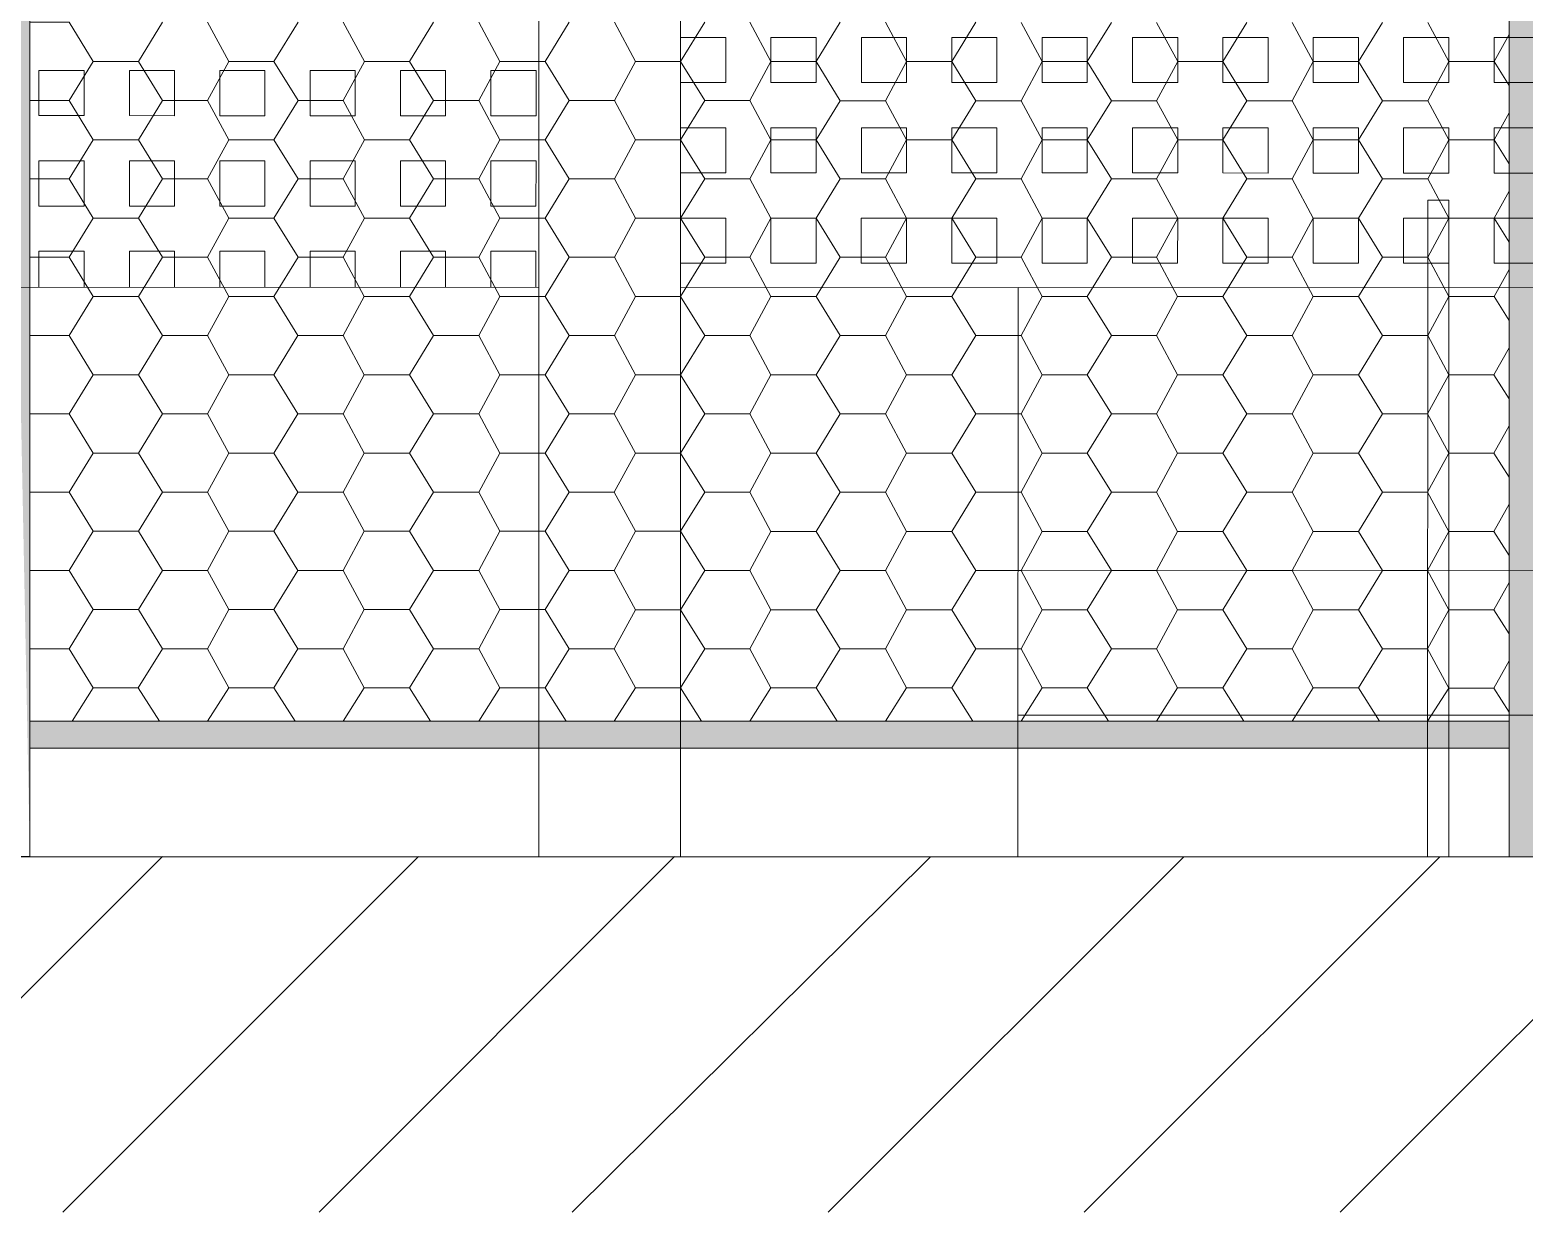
# Model space of a CAD drawing. Extents: x 3377 to 3790, y 1673 to 1846.
# Drawn here: x 3528.841 to 3530.94, y 1761.897 to 1763.558 of the extents above; entities that cross this region are included whole.
import ezdxf

# ---------------------------------------------------------------- set-up
doc = ezdxf.new("R2010")
doc.units = 0
doc.header["$LTSCALE"] = 2
for name, color, linetype, true_color in [('PDF7_0', 7, 'Continuous', 0xc6c6c6), ('PDF7_04-DETALHE', 7, 'Continuous', 0xc6c6c6), ('PDF7_13-CORTE', 7, 'Continuous', 0xe3e3e3)]:
    doc.layers.add(name, color=color, linetype=linetype, true_color=true_color)
doc.layers.add('PDF7_07-HACHURIADO', color=7, linetype='Continuous')

msp = doc.modelspace()

# ---------------------------------------------------------------- linework, layer by layer
at = {"layer": 'PDF7_0', "color": 7, "lineweight": 0}
for points in [[(3528.7988, 1764.4953), (3528.8411, 1764.4953), (3528.841, 1762.3965), (3528.7987, 1762.3965)], [(3528.841, 1762.3965), (3528.8411, 1764.4953)], [(3530.9188, 1764.4952), (3530.9611, 1764.4952), (3530.961, 1762.3964), (3530.9187, 1762.3964)], [(3530.9187, 1762.5868), (3530.9187, 1762.5487), (3528.841, 1762.5489), (3528.841, 1762.5869)]]:
    msp.add_lwpolyline(points, close=True, dxfattribs=at)
msp.add_lwpolyline([(3530.9188, 1764.4952), (3530.9187, 1762.3964)], dxfattribs=at)
at = {"layer": 'PDF7_0', "lineweight": 0}
for points in [[(3528.8411, 1763.5686), (3528.8961, 1763.5686), (3528.9299, 1763.5136), (3528.9934, 1763.5136), (3529.0273, 1763.5686)], [(3529.0907, 1763.5686), (3529.1203, 1763.5136), (3529.1838, 1763.5136), (3529.2177, 1763.5686)], [(3529.2811, 1763.5686), (3529.3108, 1763.5136), (3529.3742, 1763.5136), (3529.4081, 1763.5686)], [(3529.4716, 1763.5686), (3529.5012, 1763.5136), (3529.5647, 1763.5136), (3529.5985, 1763.5686)], [(3529.662, 1763.5686), (3529.6916, 1763.5136), (3529.7551, 1763.5136), (3529.7889, 1763.5686)], [(3529.8524, 1763.5686), (3529.882, 1763.5136), (3529.9455, 1763.5136), (3529.9793, 1763.5686)], [(3530.0428, 1763.5686), (3530.0724, 1763.5135), (3530.1359, 1763.5135), (3530.1698, 1763.5686)], [(3530.2332, 1763.5685), (3530.2629, 1763.5135), (3530.3263, 1763.5135), (3530.3602, 1763.5685)], [(3530.4237, 1763.5685), (3530.4533, 1763.5135), (3530.5167, 1763.5135), (3530.5506, 1763.5685)], [(3530.6141, 1763.5685), (3530.6437, 1763.5135), (3530.7072, 1763.5135), (3530.741, 1763.5685)], [(3530.8045, 1763.5685), (3530.8341, 1763.5135), (3530.8976, 1763.5135), (3530.9187, 1763.4796)], [(3530.8976, 1763.5135), (3530.9187, 1763.5516)], [(3528.8961, 1763.4586), (3528.9299, 1763.5136)], [(3528.9934, 1763.5136), (3529.0273, 1763.4586), (3529.0907, 1763.4586), (3529.1203, 1763.5136)], [(3529.1838, 1763.5136), (3529.2177, 1763.4586), (3529.2811, 1763.4586), (3529.3108, 1763.5136)], [(3529.3742, 1763.5136), (3529.4081, 1763.4586), (3529.4716, 1763.4586), (3529.5012, 1763.5136)], [(3529.5647, 1763.5136), (3529.5985, 1763.4586), (3529.662, 1763.4586), (3529.6916, 1763.5136)], [(3529.7551, 1763.5136), (3529.7889, 1763.4586), (3529.8524, 1763.4586), (3529.882, 1763.5136)], [(3529.9455, 1763.5136), (3529.9793, 1763.4585), (3530.0428, 1763.4585), (3530.0724, 1763.5135)], [(3530.1359, 1763.5135), (3530.1698, 1763.4585), (3530.2332, 1763.4585), (3530.2629, 1763.5135)], [(3530.3263, 1763.5135), (3530.3602, 1763.4585), (3530.4236, 1763.4585), (3530.4533, 1763.5135)], [(3530.5167, 1763.5135), (3530.5506, 1763.4585), (3530.6141, 1763.4585), (3530.6437, 1763.5135)], [(3530.7072, 1763.5135), (3530.741, 1763.4585), (3530.8045, 1763.4585), (3530.8341, 1763.5135)], [(3528.8411, 1763.4586), (3528.8961, 1763.4586), (3528.9299, 1763.4036), (3528.9934, 1763.4036), (3529.0273, 1763.4586)], [(3529.0907, 1763.4586), (3529.1203, 1763.4036), (3529.1838, 1763.4036), (3529.2177, 1763.4586)], [(3529.2811, 1763.4586), (3529.3108, 1763.4036), (3529.3742, 1763.4036), (3529.4081, 1763.4586)], [(3529.4716, 1763.4586), (3529.5012, 1763.4036), (3529.5646, 1763.4036), (3529.5985, 1763.4586)], [(3529.662, 1763.4586), (3529.6916, 1763.4036), (3529.7551, 1763.4036), (3529.7889, 1763.4586)], [(3529.8524, 1763.4586), (3529.882, 1763.4035), (3529.9455, 1763.4035), (3529.9793, 1763.4585)], [(3530.0428, 1763.4585), (3530.0724, 1763.4035), (3530.1359, 1763.4035), (3530.1698, 1763.4585)], [(3530.2332, 1763.4585), (3530.2628, 1763.4035), (3530.3263, 1763.4035), (3530.3602, 1763.4585)], [(3530.4236, 1763.4585), (3530.4533, 1763.4035), (3530.5167, 1763.4035), (3530.5506, 1763.4585)], [(3530.6141, 1763.4585), (3530.6437, 1763.4035), (3530.7071, 1763.4035), (3530.741, 1763.4585)], [(3530.8045, 1763.4585), (3530.8341, 1763.4035), (3530.8976, 1763.4035), (3530.9187, 1763.3696)], [(3530.8976, 1763.4035), (3530.9187, 1763.4416)], [(3528.8961, 1763.3486), (3528.9299, 1763.4036)], [(3528.9934, 1763.4036), (3529.0272, 1763.3486), (3529.0907, 1763.3486), (3529.1203, 1763.4036)], [(3529.1838, 1763.4036), (3529.2177, 1763.3486), (3529.2811, 1763.3486), (3529.3108, 1763.4036)], [(3529.3742, 1763.4036), (3529.4081, 1763.3486), (3529.4716, 1763.3486), (3529.5012, 1763.4036)], [(3529.5646, 1763.4036), (3529.5985, 1763.3486), (3529.662, 1763.3485), (3529.6916, 1763.4036)], [(3529.7551, 1763.4036), (3529.7889, 1763.3485), (3529.8524, 1763.3485), (3529.882, 1763.4035)], [(3529.9455, 1763.4035), (3529.9793, 1763.3485), (3530.0428, 1763.3485), (3530.0724, 1763.4035)], [(3530.1359, 1763.4035), (3530.1697, 1763.3485), (3530.2332, 1763.3485), (3530.2628, 1763.4035)], [(3530.3263, 1763.4035), (3530.3602, 1763.3485), (3530.4236, 1763.3485), (3530.4533, 1763.4035)], [(3530.5167, 1763.4035), (3530.5506, 1763.3485), (3530.6141, 1763.3485), (3530.6437, 1763.4035)], [(3530.7071, 1763.4035), (3530.741, 1763.3485), (3530.8045, 1763.3485), (3530.8341, 1763.4035)], [(3528.8411, 1763.3486), (3528.8961, 1763.3486), (3528.9299, 1763.2936), (3528.9934, 1763.2936), (3529.0272, 1763.3486)], [(3529.0907, 1763.3486), (3529.1203, 1763.2936), (3529.1838, 1763.2936), (3529.2177, 1763.3486)], [(3529.2811, 1763.3486), (3529.3108, 1763.2936), (3529.3742, 1763.2936), (3529.4081, 1763.3486)], [(3529.4716, 1763.3486), (3529.5012, 1763.2935), (3529.5646, 1763.2935), (3529.5985, 1763.3486)], [(3529.662, 1763.3485), (3529.6916, 1763.2935), (3529.7551, 1763.2935), (3529.7889, 1763.3485)], [(3529.8524, 1763.3485), (3529.882, 1763.2935), (3529.9455, 1763.2935), (3529.9793, 1763.3485)], [(3530.0428, 1763.3485), (3530.0724, 1763.2935), (3530.1359, 1763.2935), (3530.1697, 1763.3485)], [(3530.2332, 1763.3485), (3530.2628, 1763.2935), (3530.3263, 1763.2935), (3530.3602, 1763.3485)], [(3530.4236, 1763.3485), (3530.4533, 1763.2935), (3530.5167, 1763.2935), (3530.5506, 1763.3485)], [(3530.6141, 1763.3485), (3530.6437, 1763.2935), (3530.7071, 1763.2935), (3530.741, 1763.3485)], [(3530.8045, 1763.3485), (3530.8341, 1763.2935), (3530.8976, 1763.2935), (3530.9187, 1763.2596)], [(3530.8976, 1763.2935), (3530.9187, 1763.3315)], [(3528.8961, 1763.2386), (3528.9299, 1763.2936)], [(3528.9934, 1763.2936), (3529.0272, 1763.2386), (3529.0907, 1763.2386), (3529.1203, 1763.2936)], [(3529.1838, 1763.2936), (3529.2177, 1763.2386), (3529.2811, 1763.2386), (3529.3108, 1763.2936)], [(3529.3742, 1763.2936), (3529.4081, 1763.2385), (3529.4715, 1763.2385), (3529.5012, 1763.2935)], [(3529.5646, 1763.2935), (3529.5985, 1763.2385), (3529.662, 1763.2385), (3529.6916, 1763.2935)], [(3529.7551, 1763.2935), (3529.7889, 1763.2385), (3529.8524, 1763.2385), (3529.882, 1763.2935)], [(3529.9455, 1763.2935), (3529.9793, 1763.2385), (3530.0428, 1763.2385), (3530.0724, 1763.2935)], [(3530.1359, 1763.2935), (3530.1697, 1763.2385), (3530.2332, 1763.2385), (3530.2628, 1763.2935)], [(3530.3263, 1763.2935), (3530.3602, 1763.2385), (3530.4236, 1763.2385), (3530.4533, 1763.2935)], [(3530.5167, 1763.2935), (3530.5506, 1763.2385), (3530.614, 1763.2385), (3530.6437, 1763.2935)], [(3530.7071, 1763.2935), (3530.741, 1763.2385), (3530.8045, 1763.2385), (3530.8341, 1763.2935)], [(3528.8411, 1763.2386), (3528.8961, 1763.2386), (3528.9299, 1763.1836), (3528.9934, 1763.1836), (3529.0272, 1763.2386)], [(3529.0907, 1763.2386), (3529.1203, 1763.1836), (3529.1838, 1763.1836), (3529.2177, 1763.2386)], [(3529.2811, 1763.2386), (3529.3107, 1763.1835), (3529.3742, 1763.1835), (3529.4081, 1763.2385)], [(3529.4715, 1763.2385), (3529.5012, 1763.1835), (3529.5646, 1763.1835), (3529.5985, 1763.2385)], [(3529.662, 1763.2385), (3529.6916, 1763.1835), (3529.755, 1763.1835), (3529.7889, 1763.2385)], [(3529.8524, 1763.2385), (3529.882, 1763.1835), (3529.9455, 1763.1835), (3529.9793, 1763.2385)], [(3530.0428, 1763.2385), (3530.0724, 1763.1835), (3530.1359, 1763.1835), (3530.1697, 1763.2385)], [(3530.2332, 1763.2385), (3530.2628, 1763.1835), (3530.3263, 1763.1835), (3530.3602, 1763.2385)], [(3530.4236, 1763.2385), (3530.4532, 1763.1835), (3530.5167, 1763.1835), (3530.5506, 1763.2385)], [(3530.614, 1763.2385), (3530.6437, 1763.1835), (3530.7071, 1763.1834), (3530.741, 1763.2385)], [(3530.8045, 1763.2385), (3530.8341, 1763.1834), (3530.8976, 1763.1834), (3530.9187, 1763.1496)], [(3530.8976, 1763.1834), (3530.9187, 1763.2215)], [(3528.8961, 1763.1286), (3528.9299, 1763.1836)], [(3528.9934, 1763.1836), (3529.0272, 1763.1286), (3529.0907, 1763.1285), (3529.1203, 1763.1836)], [(3529.1838, 1763.1836), (3529.2176, 1763.1285), (3529.2811, 1763.1285), (3529.3107, 1763.1835)], [(3529.3742, 1763.1835), (3529.4081, 1763.1285), (3529.4715, 1763.1285), (3529.5012, 1763.1835)], [(3529.5646, 1763.1835), (3529.5985, 1763.1285), (3529.662, 1763.1285), (3529.6916, 1763.1835)], [(3529.755, 1763.1835), (3529.7889, 1763.1285), (3529.8524, 1763.1285), (3529.882, 1763.1835)], [(3529.9455, 1763.1835), (3529.9793, 1763.1285), (3530.0428, 1763.1285), (3530.0724, 1763.1835)], [(3530.1359, 1763.1835), (3530.1697, 1763.1285), (3530.2332, 1763.1285), (3530.2628, 1763.1835)], [(3530.3263, 1763.1835), (3530.3601, 1763.1285), (3530.4236, 1763.1285), (3530.4532, 1763.1835)], [(3530.5167, 1763.1835), (3530.5506, 1763.1285), (3530.614, 1763.1284), (3530.6437, 1763.1835)], [(3530.7071, 1763.1834), (3530.741, 1763.1284), (3530.8045, 1763.1284), (3530.8341, 1763.1834)], [(3528.841, 1763.1286), (3528.8961, 1763.1286), (3528.9299, 1763.0735), (3528.9934, 1763.0735), (3529.0272, 1763.1286)], [(3529.0907, 1763.1285), (3529.1203, 1763.0735), (3529.1838, 1763.0735), (3529.2176, 1763.1285)], [(3529.2811, 1763.1285), (3529.3107, 1763.0735), (3529.3742, 1763.0735), (3529.4081, 1763.1285)], [(3529.4715, 1763.1285), (3529.5012, 1763.0735), (3529.5646, 1763.0735), (3529.5985, 1763.1285)], [(3529.662, 1763.1285), (3529.6916, 1763.0735), (3529.755, 1763.0735), (3529.7889, 1763.1285)], [(3529.8524, 1763.1285), (3529.882, 1763.0735), (3529.9455, 1763.0735), (3529.9793, 1763.1285)], [(3530.0428, 1763.1285), (3530.0724, 1763.0735), (3530.1359, 1763.0735), (3530.1697, 1763.1285)], [(3530.2332, 1763.1285), (3530.2628, 1763.0735), (3530.3263, 1763.0735), (3530.3601, 1763.1285)], [(3530.4236, 1763.1285), (3530.4532, 1763.0734), (3530.5167, 1763.0734), (3530.5506, 1763.1285)], [(3530.614, 1763.1284), (3530.6437, 1763.0734), (3530.7071, 1763.0734), (3530.741, 1763.1284)], [(3530.8045, 1763.1284), (3530.8341, 1763.0734), (3530.8975, 1763.0734), (3530.9187, 1763.0396)], [(3530.8975, 1763.0734), (3530.9187, 1763.1115)], [(3528.896, 1763.0185), (3528.9299, 1763.0735)], [(3528.9934, 1763.0735), (3529.0272, 1763.0185), (3529.0907, 1763.0185), (3529.1203, 1763.0735)], [(3529.1838, 1763.0735), (3529.2176, 1763.0185), (3529.2811, 1763.0185), (3529.3107, 1763.0735)], [(3529.3742, 1763.0735), (3529.4081, 1763.0185), (3529.4715, 1763.0185), (3529.5012, 1763.0735)], [(3529.5646, 1763.0735), (3529.5985, 1763.0185), (3529.6619, 1763.0185), (3529.6916, 1763.0735)], [(3529.755, 1763.0735), (3529.7889, 1763.0185), (3529.8524, 1763.0185), (3529.882, 1763.0735)], [(3529.9455, 1763.0735), (3529.9793, 1763.0185), (3530.0428, 1763.0185), (3530.0724, 1763.0735)], [(3530.1359, 1763.0735), (3530.1697, 1763.0185), (3530.2332, 1763.0185), (3530.2628, 1763.0735)], [(3530.3263, 1763.0735), (3530.3601, 1763.0184), (3530.4236, 1763.0184), (3530.4532, 1763.0734)], [(3530.5167, 1763.0734), (3530.5506, 1763.0184), (3530.614, 1763.0184), (3530.6437, 1763.0734)], [(3530.7071, 1763.0734), (3530.741, 1763.0184), (3530.8044, 1763.0184), (3530.8341, 1763.0734)], [(3528.841, 1763.0185), (3528.896, 1763.0185), (3528.9299, 1762.9635), (3528.9934, 1762.9635), (3529.0272, 1763.0185)], [(3529.0907, 1763.0185), (3529.1203, 1762.9635), (3529.1838, 1762.9635), (3529.2176, 1763.0185)], [(3529.2811, 1763.0185), (3529.3107, 1762.9635), (3529.3742, 1762.9635), (3529.4081, 1763.0185)], [(3529.4715, 1763.0185), (3529.5011, 1762.9635), (3529.5646, 1762.9635), (3529.5985, 1763.0185)], [(3529.6619, 1763.0185), (3529.6916, 1762.9635), (3529.755, 1762.9635), (3529.7889, 1763.0185)], [(3529.8524, 1763.0185), (3529.882, 1762.9635), (3529.9455, 1762.9635), (3529.9793, 1763.0185)], [(3530.0428, 1763.0185), (3530.0724, 1762.9635), (3530.1359, 1762.9634), (3530.1697, 1763.0185)], [(3530.2332, 1763.0185), (3530.2628, 1762.9634), (3530.3263, 1762.9634), (3530.3601, 1763.0184)], [(3530.4236, 1763.0184), (3530.4532, 1762.9634), (3530.5167, 1762.9634), (3530.5506, 1763.0184)], [(3530.614, 1763.0184), (3530.6436, 1762.9634), (3530.7071, 1762.9634), (3530.741, 1763.0184)], [(3530.8044, 1763.0184), (3530.8341, 1762.9634), (3530.8975, 1762.9634), (3530.9187, 1762.9295)], [(3530.8975, 1762.9634), (3530.9187, 1763.0015)], [(3528.896, 1762.9085), (3528.9299, 1762.9635)], [(3528.9934, 1762.9635), (3529.0272, 1762.9085), (3529.0907, 1762.9085), (3529.1203, 1762.9635)], [(3529.1838, 1762.9635), (3529.2176, 1762.9085), (3529.2811, 1762.9085), (3529.3107, 1762.9635)], [(3529.3742, 1762.9635), (3529.408, 1762.9085), (3529.4715, 1762.9085), (3529.5011, 1762.9635)], [(3529.5646, 1762.9635), (3529.5985, 1762.9085), (3529.6619, 1762.9085), (3529.6916, 1762.9635)], [(3529.755, 1762.9635), (3529.7889, 1762.9085), (3529.8524, 1762.9085), (3529.882, 1762.9635)], [(3529.9455, 1762.9635), (3529.9793, 1762.9085), (3530.0428, 1762.9084), (3530.0724, 1762.9635)], [(3530.1359, 1762.9634), (3530.1697, 1762.9084), (3530.2332, 1762.9084), (3530.2628, 1762.9634)], [(3530.3263, 1762.9634), (3530.3601, 1762.9084), (3530.4236, 1762.9084), (3530.4532, 1762.9634)], [(3530.5167, 1762.9634), (3530.5506, 1762.9084), (3530.614, 1762.9084), (3530.6436, 1762.9634)], [(3530.7071, 1762.9634), (3530.741, 1762.9084), (3530.8044, 1762.9084), (3530.8341, 1762.9634)], [(3528.841, 1762.9085), (3528.896, 1762.9085), (3528.9299, 1762.8535), (3528.9934, 1762.8535), (3529.0272, 1762.9085)], [(3529.0907, 1762.9085), (3529.1203, 1762.8535), (3529.1838, 1762.8535), (3529.2176, 1762.9085)], [(3529.2811, 1762.9085), (3529.3107, 1762.8535), (3529.3742, 1762.8535), (3529.408, 1762.9085)], [(3529.4715, 1762.9085), (3529.5011, 1762.8535), (3529.5646, 1762.8535), (3529.5985, 1762.9085)], [(3529.6619, 1762.9085), (3529.6916, 1762.8535), (3529.755, 1762.8535), (3529.7889, 1762.9085)], [(3529.8524, 1762.9085), (3529.882, 1762.8534), (3529.9454, 1762.8534), (3529.9793, 1762.9085)], [(3530.0428, 1762.9084), (3530.0724, 1762.8534), (3530.1359, 1762.8534), (3530.1697, 1762.9084)], [(3530.2332, 1762.9084), (3530.2628, 1762.8534), (3530.3263, 1762.8534), (3530.3601, 1762.9084)], [(3530.4236, 1762.9084), (3530.4532, 1762.8534), (3530.5167, 1762.8534), (3530.5506, 1762.9084)], [(3530.614, 1762.9084), (3530.6436, 1762.8534), (3530.7071, 1762.8534), (3530.741, 1762.9084)], [(3530.8044, 1762.9084), (3530.8341, 1762.8534), (3530.8975, 1762.8534), (3530.9187, 1762.8195)], [(3530.8975, 1762.8534), (3530.9187, 1762.8915)], [(3528.896, 1762.7985), (3528.9299, 1762.8535)], [(3528.9934, 1762.8535), (3529.0272, 1762.7985), (3529.0907, 1762.7985), (3529.1203, 1762.8535)], [(3529.1838, 1762.8535), (3529.2176, 1762.7985), (3529.2811, 1762.7985), (3529.3107, 1762.8535)], [(3529.3742, 1762.8535), (3529.408, 1762.7985), (3529.4715, 1762.7985), (3529.5011, 1762.8535)], [(3529.5646, 1762.8535), (3529.5985, 1762.7985), (3529.6619, 1762.7985), (3529.6916, 1762.8535)], [(3529.755, 1762.8535), (3529.7889, 1762.7984), (3529.8523, 1762.7984), (3529.882, 1762.8534)], [(3529.9454, 1762.8534), (3529.9793, 1762.7984), (3530.0428, 1762.7984), (3530.0724, 1762.8534)], [(3530.1359, 1762.8534), (3530.1697, 1762.7984), (3530.2332, 1762.7984), (3530.2628, 1762.8534)], [(3530.3263, 1762.8534), (3530.3601, 1762.7984), (3530.4236, 1762.7984), (3530.4532, 1762.8534)], [(3530.5167, 1762.8534), (3530.5505, 1762.7984), (3530.614, 1762.7984), (3530.6436, 1762.8534)], [(3530.7071, 1762.8534), (3530.741, 1762.7984), (3530.8044, 1762.7984), (3530.8341, 1762.8534)], [(3528.841, 1762.7985), (3528.896, 1762.7985), (3528.9299, 1762.7435), (3528.9934, 1762.7435), (3529.0272, 1762.7985)], [(3529.0907, 1762.7985), (3529.1203, 1762.7435), (3529.1838, 1762.7435), (3529.2176, 1762.7985)], [(3529.2811, 1762.7985), (3529.3107, 1762.7435), (3529.3742, 1762.7435), (3529.408, 1762.7985)], [(3529.4715, 1762.7985), (3529.5011, 1762.7435), (3529.5646, 1762.7435), (3529.5985, 1762.7985)], [(3529.6619, 1762.7985), (3529.6915, 1762.7434), (3529.755, 1762.7434), (3529.7889, 1762.7984)], [(3529.8523, 1762.7984), (3529.882, 1762.7434), (3529.9454, 1762.7434), (3529.9793, 1762.7984)], [(3530.0428, 1762.7984), (3530.0724, 1762.7434), (3530.1359, 1762.7434), (3530.1697, 1762.7984)], [(3530.2332, 1762.7984), (3530.2628, 1762.7434), (3530.3263, 1762.7434), (3530.3601, 1762.7984)], [(3530.4236, 1762.7984), (3530.4532, 1762.7434), (3530.5167, 1762.7434), (3530.5505, 1762.7984)], [(3530.614, 1762.7984), (3530.6436, 1762.7434), (3530.7071, 1762.7434), (3530.741, 1762.7984)], [(3530.8044, 1762.7984), (3530.834, 1762.7434), (3530.8975, 1762.7434), (3530.9187, 1762.7095)], [(3530.8975, 1762.7434), (3530.9187, 1762.7814)], [(3528.896, 1762.6885), (3528.9299, 1762.7435)], [(3528.9934, 1762.7435), (3529.0272, 1762.6885), (3529.0907, 1762.6885), (3529.1203, 1762.7435)], [(3529.1838, 1762.7435), (3529.2176, 1762.6885), (3529.2811, 1762.6885), (3529.3107, 1762.7435)], [(3529.3742, 1762.7435), (3529.408, 1762.6885), (3529.4715, 1762.6884), (3529.5011, 1762.7435)], [(3529.5646, 1762.7435), (3529.5985, 1762.6884), (3529.6619, 1762.6884), (3529.6915, 1762.7434)], [(3529.755, 1762.7434), (3529.7889, 1762.6884), (3529.8523, 1762.6884), (3529.882, 1762.7434)], [(3529.9454, 1762.7434), (3529.9793, 1762.6884), (3530.0428, 1762.6884), (3530.0724, 1762.7434)], [(3530.1359, 1762.7434), (3530.1697, 1762.6884), (3530.2332, 1762.6884), (3530.2628, 1762.7434)], [(3530.3263, 1762.7434), (3530.3601, 1762.6884), (3530.4236, 1762.6884), (3530.4532, 1762.7434)], [(3530.5167, 1762.7434), (3530.5505, 1762.6884), (3530.614, 1762.6884), (3530.6436, 1762.7434)], [(3530.7071, 1762.7434), (3530.741, 1762.6884), (3530.8044, 1762.6884), (3530.834, 1762.7434)], [(3528.841, 1762.6885), (3528.896, 1762.6885), (3528.9299, 1762.6335), (3528.9933, 1762.6335), (3529.023, 1762.5869)], [(3528.9933, 1762.6335), (3529.0272, 1762.6885)], [(3529.0907, 1762.6885), (3529.1203, 1762.6335), (3529.1838, 1762.6335), (3529.2134, 1762.5869)], [(3529.1838, 1762.6335), (3529.2176, 1762.6885)], [(3529.2811, 1762.6885), (3529.3107, 1762.6334), (3529.3742, 1762.6334), (3529.4038, 1762.5869)], [(3529.3742, 1762.6334), (3529.408, 1762.6885)], [(3529.4715, 1762.6884), (3529.5011, 1762.6334), (3529.5646, 1762.6334), (3529.5942, 1762.5869)], [(3529.5646, 1762.6334), (3529.5985, 1762.6884)], [(3529.6619, 1762.6884), (3529.6915, 1762.6334), (3529.755, 1762.6334), (3529.7846, 1762.5869)], [(3529.755, 1762.6334), (3529.7889, 1762.6884)], [(3529.8523, 1762.6884), (3529.882, 1762.6334), (3529.9454, 1762.6334), (3529.975, 1762.5869)], [(3529.9454, 1762.6334), (3529.9793, 1762.6884)], [(3530.0428, 1762.6884), (3530.0724, 1762.6334), (3530.1358, 1762.6334), (3530.1655, 1762.5868)], [(3530.1358, 1762.6334), (3530.1697, 1762.6884)], [(3530.2332, 1762.6884), (3530.2628, 1762.6334), (3530.3263, 1762.6334), (3530.3559, 1762.5868)], [(3530.3263, 1762.6334), (3530.3601, 1762.6884)], [(3530.4236, 1762.6884), (3530.4532, 1762.6334), (3530.5167, 1762.6334), (3530.5463, 1762.5868)], [(3530.5167, 1762.6334), (3530.5505, 1762.6884)], [(3530.614, 1762.6884), (3530.6436, 1762.6334), (3530.7071, 1762.6334), (3530.7367, 1762.5868)], [(3530.7071, 1762.6334), (3530.741, 1762.6884)], [(3530.8044, 1762.6884), (3530.834, 1762.6333), (3530.8975, 1762.6333), (3530.9187, 1762.5995)], [(3530.8975, 1762.6333), (3530.9187, 1762.6714)], [(3528.9002, 1762.5869), (3528.9299, 1762.6335)], [(3529.0907, 1762.5869), (3529.1203, 1762.6335)], [(3529.2811, 1762.5869), (3529.3107, 1762.6334)], [(3529.4715, 1762.5869), (3529.5011, 1762.6334)], [(3529.6619, 1762.5869), (3529.6915, 1762.6334)], [(3529.8523, 1762.5869), (3529.882, 1762.6334)], [(3530.0428, 1762.5869), (3530.0724, 1762.6334)], [(3530.2332, 1762.5868), (3530.2628, 1762.6334)], [(3530.4236, 1762.5868), (3530.4532, 1762.6334)], [(3530.614, 1762.5868), (3530.6436, 1762.6334)], [(3530.8044, 1762.5868), (3530.834, 1762.6333)]]:
    msp.add_lwpolyline(points, dxfattribs=at)
at = {"layer": 'PDF7_0', "color": 9, "true_color": 0xc1c1c1, "transparency": 33554559}
for points in [[(3528.8411, 1764.4953), (3528.7988, 1764.4953), (3528.841, 1762.3965)], [(3530.9188, 1764.4952), (3530.961, 1762.3964), (3530.9187, 1762.3964)], [(3530.9611, 1764.4952), (3530.9188, 1764.4952), (3530.961, 1762.3964)], [(3530.9187, 1762.5868), (3528.841, 1762.5869), (3530.9187, 1762.5487)], [(3528.841, 1762.5869), (3530.9187, 1762.5487), (3528.841, 1762.5489)]]:
    msp.add_solid(points, dxfattribs=at)
at = {"layer": 'PDF7_04-DETALHE', "lineweight": 0}
for points in [[(3529.5562, 1763.1962), (3527.432, 1763.1964), (3527.4321, 1764.8974), (3529.5563, 1764.8973), (3529.5561, 1762.3965)], [(3529.755, 1762.3965), (3529.7552, 1764.8973), (3529.7552, 1764.8803), (3529.8186, 1764.8803), (3529.8186, 1764.8973)], [(3529.7552, 1764.8973), (3535.2053, 1764.8969), (3535.2052, 1763.1958), (3529.755, 1763.1962)], [(3530.8044, 1762.3964), (3530.8045, 1763.3189), (3530.8341, 1763.3188), (3530.834, 1762.3964)], [(3528.8537, 1763.1963), (3528.8537, 1763.247), (3528.9172, 1763.247), (3528.9172, 1763.1963)], [(3528.9807, 1763.1963), (3528.9807, 1763.247), (3529.0442, 1763.247), (3529.0442, 1763.1963)], [(3529.1076, 1763.1963), (3529.1076, 1763.247), (3529.1711, 1763.247), (3529.1711, 1763.1962)], [(3529.2346, 1763.1962), (3529.2346, 1763.247), (3529.2981, 1763.247), (3529.298, 1763.1962)], [(3529.3615, 1763.1962), (3529.3615, 1763.247), (3529.425, 1763.247), (3529.425, 1763.1962)], [(3529.4885, 1763.1962), (3529.4885, 1763.247), (3529.5519, 1763.247), (3529.5519, 1763.1962)], [(3535.1587, 1763.1958), (3530.229, 1763.1962), (3530.2289, 1762.3964)], [(3530.229, 1762.7984), (3535.2052, 1762.7981)], [(3530.2289, 1762.5953), (3531.418, 1762.5952), (3531.418, 1762.3963)]]:
    msp.add_lwpolyline(points, dxfattribs=at)
for points in [[(3529.8185, 1763.5474), (3529.8185, 1763.4839), (3529.7551, 1763.4839), (3529.7551, 1763.5474)], [(3529.9455, 1763.5474), (3529.9455, 1763.4839), (3529.882, 1763.4839), (3529.882, 1763.5474)], [(3530.0724, 1763.5474), (3530.0724, 1763.4839), (3530.009, 1763.4839), (3530.009, 1763.5474)], [(3530.1994, 1763.5474), (3530.1994, 1763.4839), (3530.1359, 1763.4839), (3530.1359, 1763.5474)], [(3530.3263, 1763.5474), (3530.3263, 1763.4839), (3530.2628, 1763.4839), (3530.2629, 1763.5474)], [(3530.4533, 1763.5474), (3530.4533, 1763.4839), (3530.3898, 1763.4839), (3530.3898, 1763.5474)], [(3530.5802, 1763.5474), (3530.5802, 1763.4839), (3530.5167, 1763.4839), (3530.5167, 1763.5474)], [(3530.7072, 1763.5474), (3530.7072, 1763.4839), (3530.6437, 1763.4839), (3530.6437, 1763.5474)], [(3530.8341, 1763.5473), (3530.8341, 1763.4839), (3530.7706, 1763.4839), (3530.7706, 1763.5474)], [(3530.961, 1763.5473), (3530.961, 1763.4839), (3530.8976, 1763.4839), (3530.8976, 1763.5473)], [(3528.9172, 1763.5009), (3528.9172, 1763.4375), (3528.8538, 1763.4375), (3528.8538, 1763.5009)], [(3529.0442, 1763.5009), (3529.0442, 1763.4374), (3528.9807, 1763.4375), (3528.9807, 1763.5009)], [(3529.1711, 1763.5009), (3529.1711, 1763.4374), (3529.1076, 1763.4374), (3529.1077, 1763.5009)], [(3529.2981, 1763.5009), (3529.2981, 1763.4374), (3529.2346, 1763.4374), (3529.2346, 1763.5009)], [(3529.425, 1763.5009), (3529.425, 1763.4374), (3529.3615, 1763.4374), (3529.3615, 1763.5009)], [(3529.552, 1763.5009), (3529.552, 1763.4374), (3529.4885, 1763.4374), (3529.4885, 1763.5009)], [(3529.8185, 1763.4205), (3529.8185, 1763.357), (3529.7551, 1763.357), (3529.7551, 1763.4205)], [(3529.9455, 1763.4205), (3529.9455, 1763.357), (3529.882, 1763.357), (3529.882, 1763.4205)], [(3530.0724, 1763.4205), (3530.0724, 1763.357), (3530.009, 1763.357), (3530.009, 1763.4205)], [(3530.1994, 1763.4204), (3530.1994, 1763.357), (3530.1359, 1763.357), (3530.1359, 1763.4205)], [(3530.3263, 1763.4204), (3530.3263, 1763.357), (3530.2628, 1763.357), (3530.2628, 1763.4204)], [(3530.4533, 1763.4204), (3530.4533, 1763.357), (3530.3898, 1763.357), (3530.3898, 1763.4204)], [(3530.5802, 1763.4204), (3530.5802, 1763.3569), (3530.5167, 1763.357), (3530.5167, 1763.4204)], [(3530.7072, 1763.4204), (3530.7071, 1763.3569), (3530.6437, 1763.3569), (3530.6437, 1763.4204)], [(3530.8341, 1763.4204), (3530.8341, 1763.3569), (3530.7706, 1763.3569), (3530.7706, 1763.4204)], [(3530.961, 1763.4204), (3530.961, 1763.3569), (3530.8976, 1763.3569), (3530.8976, 1763.4204)], [(3528.9172, 1763.374), (3528.9172, 1763.3105), (3528.8538, 1763.3105), (3528.8538, 1763.374)], [(3529.0442, 1763.374), (3529.0442, 1763.3105), (3528.9807, 1763.3105), (3528.9807, 1763.374)], [(3529.1711, 1763.374), (3529.1711, 1763.3105), (3529.1076, 1763.3105), (3529.1076, 1763.374)], [(3529.2981, 1763.374), (3529.2981, 1763.3105), (3529.2346, 1763.3105), (3529.2346, 1763.374)], [(3529.425, 1763.374), (3529.425, 1763.3105), (3529.3615, 1763.3105), (3529.3615, 1763.374)], [(3529.552, 1763.3739), (3529.5519, 1763.3105), (3529.4885, 1763.3105), (3529.4885, 1763.3739)], [(3529.8185, 1763.2935), (3529.8185, 1763.2301), (3529.7551, 1763.2301), (3529.7551, 1763.2935)], [(3529.9455, 1763.2935), (3529.9455, 1763.23), (3529.882, 1763.2301), (3529.882, 1763.2935)], [(3530.0724, 1763.2935), (3530.0724, 1763.23), (3530.0089, 1763.23), (3530.0089, 1763.2935)], [(3530.1994, 1763.2935), (3530.1994, 1763.23), (3530.1359, 1763.23), (3530.1359, 1763.2935)], [(3530.3263, 1763.2935), (3530.3263, 1763.23), (3530.2628, 1763.23), (3530.2628, 1763.2935)], [(3530.4533, 1763.2935), (3530.4532, 1763.23), (3530.3898, 1763.23), (3530.3898, 1763.2935)], [(3530.5802, 1763.2935), (3530.5802, 1763.23), (3530.5167, 1763.23), (3530.5167, 1763.2935)], [(3530.7071, 1763.2935), (3530.7071, 1763.23), (3530.6437, 1763.23), (3530.6437, 1763.2935)], [(3530.8341, 1763.2935), (3530.8341, 1763.23), (3530.7706, 1763.23), (3530.7706, 1763.2935)], [(3530.961, 1763.2935), (3530.961, 1763.23), (3530.8976, 1763.23), (3530.8976, 1763.2935)]]:
    msp.add_lwpolyline(points, close=True, dxfattribs=at)
at = {"layer": 'PDF7_07-HACHURIADO', "lineweight": 0}
for points in [[(3528.5278, 1761.8972), (3529.0272, 1762.3965)], [(3528.8875, 1761.8972), (3529.3869, 1762.3965)], [(3529.2472, 1761.8972), (3529.7465, 1762.3965)], [(3529.6026, 1761.8972), (3530.1062, 1762.3964)], [(3529.9623, 1761.8971), (3530.4617, 1762.3964)], [(3530.322, 1761.8971), (3530.8213, 1762.3964)], [(3530.6817, 1761.8971), (3531.181, 1762.3964)]]:
    msp.add_lwpolyline(points, dxfattribs=at)
at = {"layer": 'PDF7_13-CORTE', "color": 7, "lineweight": 0}
msp.add_lwpolyline([(3513.9844, 1764.8983), (3513.9842, 1762.3975), (3544.8685, 1762.3948)], dxfattribs=at)

doc.saveas('drawing.dxf')
